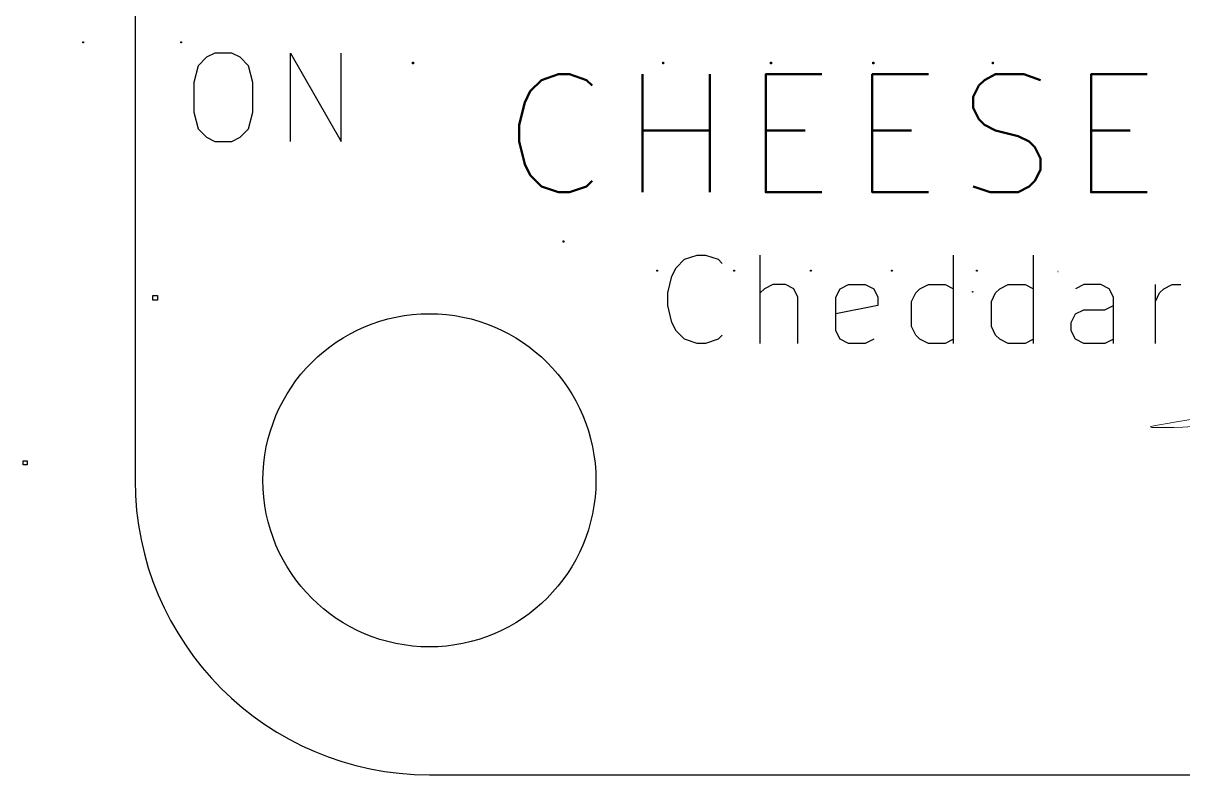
# Model space of a CAD drawing. Header units: millimetres. Extents: x -139 to 75, y -28 to 93.
# Drawn here: x -139.25 to -119.56, y -25.26 to -12.5 of the extents above; entities that cross this region are included whole.
import ezdxf

# ---------------------------------------------------------------- set-up
doc = ezdxf.new("R2010")
doc.units = ezdxf.units.MM
doc.header["$MEASUREMENT"] = 0
doc.header["$XCLIPFRAME"] = 0
doc.layers.add('Layer 1', color=7, linetype='Continuous')
picture_1 = doc.add_image_def('image1.jpg', size_in_pixel=(66, 108))
picture_2 = doc.add_image_def('image2.jpg', size_in_pixel=(46, 72))
picture_3 = doc.add_image_def('image3.jpg', size_in_pixel=(51, 72))
picture_4 = doc.add_image_def('image4.jpg', size_in_pixel=(51, 72))
picture_5 = doc.add_image_def('image5.jpg', size_in_pixel=(51, 72))
picture_6 = doc.add_image_def('image6.jpg', size_in_pixel=(46, 72))
picture_7 = doc.add_image_def('image7.jpg', size_in_pixel=(51, 46))
picture_8 = doc.add_image_def('image8.jpg', size_in_pixel=(30, 20))
picture_9 = doc.add_image_def('image85.jpg', size_in_pixel=(72, 108))
picture_10 = doc.add_image_def('image86.jpg', size_in_pixel=(61, 108))
picture_11 = doc.add_image_def('image99.jpg', size_in_pixel=(89, 144))
picture_12 = doc.add_image_def('image100.jpg', size_in_pixel=(68, 144))
picture_13 = doc.add_image_def('image101.jpg', size_in_pixel=(68, 144))
picture_14 = doc.add_image_def('image102.jpg', size_in_pixel=(82, 144))
picture_15 = doc.add_image_def('image103.jpg', size_in_pixel=(68, 144))
picture_16 = doc.add_image_def('image121.jpg', size_in_pixel=(407, 407))
picture_17 = doc.add_image_def('image243.jpg', size_in_pixel=(360, 359))

msp = doc.modelspace()

# ---------------------------------------------------------------- linework, layer by layer
at = {"layer": 'Layer 1', "color": 52, "lineweight": 30}
for points in [[(-137.3555, 19.7364), (-137.3555, 19.7364), (-137.3555, -20.2634), (-137.3555, -20.2634)], [(-132.3542, -25.2647), (-132.3542, -25.2647), (-92.3544, -25.2647), (-92.3544, -25.2647)]]:
    msp.add_open_spline(points, degree=3, dxfattribs=at)
at = {"layer": 'Layer 1', "color": 136, "lineweight": 30}
for points, knots in [([(-135.9991, -13.0117), (-135.9991, -13.0117), (-135.7121, -13.0117), (-135.7121, -13.0117), (-135.7121, -13.0117), (-135.7121, -13.0117), (-135.5699, -13.0828), (-135.5699, -13.0828), (-135.5699, -13.0828), (-135.5699, -13.0828), (-135.4276, -13.2276), (-135.4276, -13.2276), (-135.4276, -13.2276), (-135.4276, -13.2276), (-135.354, -13.5121), (-135.354, -13.5121), (-135.354, -13.5121), (-135.354, -13.5121), (-135.354, -14.0125), (-135.354, -14.0125), (-135.354, -14.0125), (-135.354, -14.0125), (-135.4276, -14.2969), (-135.4276, -14.2969), (-135.4276, -14.2969), (-135.4276, -14.2969), (-135.5699, -14.4417), (-135.5699, -14.4417), (-135.5699, -14.4417), (-135.5699, -14.4417), (-135.7121, -14.5128), (-135.7121, -14.5128), (-135.7121, -14.5128), (-135.7121, -14.5128), (-135.9991, -14.5128), (-135.9991, -14.5128), (-135.9991, -14.5128), (-135.9991, -14.5128), (-136.1414, -14.4417), (-136.1414, -14.4417), (-136.1414, -14.4417), (-136.1414, -14.4417), (-136.2836, -14.2969), (-136.2836, -14.2969), (-136.2836, -14.2969), (-136.2836, -14.2969), (-136.3547, -14.0125), (-136.3547, -14.0125), (-136.3547, -14.0125), (-136.3547, -14.0125), (-136.3547, -13.5121), (-136.3547, -13.5121), (-136.3547, -13.5121), (-136.3547, -13.5121), (-136.2836, -13.2276), (-136.2836, -13.2276), (-136.2836, -13.2276), (-136.2836, -13.2276), (-136.1414, -13.0828), (-136.1414, -13.0828), (-136.1414, -13.0828), (-136.1414, -13.0828), (-135.9991, -13.0117), (-135.9991, -13.0117)], [0, 0, 0, 0, 0.0588235, 0.0588235, 0.0588235, 0.0588235, 0.1176471, 0.1176471, 0.1176471, 0.1176471, 0.1764706, 0.1764706, 0.1764706, 0.1764706, 0.2352941, 0.2352941, 0.2352941, 0.2352941, 0.2941176, 0.2941176, 0.2941176, 0.2941176, 0.3529412, 0.3529412, 0.3529412, 0.3529412, 0.4117647, 0.4117647, 0.4117647, 0.4117647, 0.4705882, 0.4705882, 0.4705882, 0.4705882, 0.5294118, 0.5294118, 0.5294118, 0.5294118, 0.5882353, 0.5882353, 0.5882353, 0.5882353, 0.6470588, 0.6470588, 0.6470588, 0.6470588, 0.7058824, 0.7058824, 0.7058824, 0.7058824, 0.7647059, 0.7647059, 0.7647059, 0.7647059, 0.8235294, 0.8235294, 0.8235294, 0.8235294, 0.8823529, 0.8823529, 0.8823529, 0.8823529, 1, 1, 1, 1]), ([(-134.7113, -14.5128), (-134.7113, -14.5128), (-134.7113, -13.0117), (-134.7113, -13.0117), (-134.7113, -13.0117), (-134.7113, -13.0117), (-133.8554, -14.5128), (-133.8554, -14.5128), (-133.8554, -14.5128), (-133.8554, -14.5128), (-133.8554, -13.0117), (-133.8554, -13.0117)], [0, 0, 0, 0, 0.25, 0.25, 0.25, 0.25, 0.5, 0.5, 0.5, 0.5, 1, 1, 1, 1]), ([(-134.7113, -14.5128), (-134.7113, -14.5128), (-134.7113, -14.5128), (-134.7113, -14.5128), (-134.7113, -14.5128), (-134.7113, -14.5128), (-134.7113, -14.5128), (-134.7113, -14.5128)], [0, 0, 0, 0, 0.3333333, 0.3333333, 0.3333333, 0.3333333, 1, 1, 1, 1]), ([(-127.3784, -17.7996), (-127.3784, -17.7996), (-127.4495, -17.8707), (-127.4495, -17.8707), (-127.4495, -17.8707), (-127.4495, -17.8707), (-127.6628, -17.9418), (-127.6628, -17.9418), (-127.6628, -17.9418), (-127.6628, -17.9418), (-127.8051, -17.9418), (-127.8051, -17.9418), (-127.8051, -17.9418), (-127.8051, -17.9418), (-128.021, -17.8707), (-128.021, -17.8707), (-128.021, -17.8707), (-128.021, -17.8707), (-128.1632, -17.7259), (-128.1632, -17.7259), (-128.1632, -17.7259), (-128.1632, -17.7259), (-128.2343, -17.5837), (-128.2343, -17.5837), (-128.2343, -17.5837), (-128.2343, -17.5837), (-128.3055, -17.2992), (-128.3055, -17.2992), (-128.3055, -17.2992), (-128.3055, -17.2992), (-128.3055, -17.0833), (-128.3055, -17.0833), (-128.3055, -17.0833), (-128.3055, -17.0833), (-128.2343, -16.7988), (-128.2343, -16.7988), (-128.2343, -16.7988), (-128.2343, -16.7988), (-128.1632, -16.6566), (-128.1632, -16.6566), (-128.1632, -16.6566), (-128.1632, -16.6566), (-128.021, -16.5118), (-128.021, -16.5118), (-128.021, -16.5118), (-128.021, -16.5118), (-127.8051, -16.4407), (-127.8051, -16.4407), (-127.8051, -16.4407), (-127.8051, -16.4407), (-127.6628, -16.4407), (-127.6628, -16.4407), (-127.6628, -16.4407), (-127.6628, -16.4407), (-127.4495, -16.5118), (-127.4495, -16.5118), (-127.4495, -16.5118), (-127.4495, -16.5118), (-127.3784, -16.5829), (-127.3784, -16.5829)], [0, 0, 0, 0, 0.0625, 0.0625, 0.0625, 0.0625, 0.125, 0.125, 0.125, 0.125, 0.1875, 0.1875, 0.1875, 0.1875, 0.25, 0.25, 0.25, 0.25, 0.3125, 0.3125, 0.3125, 0.3125, 0.375, 0.375, 0.375, 0.375, 0.4375, 0.4375, 0.4375, 0.4375, 0.5, 0.5, 0.5, 0.5, 0.5625, 0.5625, 0.5625, 0.5625, 0.625, 0.625, 0.625, 0.625, 0.6875, 0.6875, 0.6875, 0.6875, 0.75, 0.75, 0.75, 0.75, 0.8125, 0.8125, 0.8125, 0.8125, 0.875, 0.875, 0.875, 0.875, 1, 1, 1, 1]), ([(-126.0931, -17.9418), (-126.0931, -17.9418), (-126.0931, -17.1544), (-126.0931, -17.1544), (-126.0931, -17.1544), (-126.0931, -17.1544), (-126.1642, -17.0122), (-126.1642, -17.0122), (-126.1642, -17.0122), (-126.1642, -17.0122), (-126.3065, -16.9411), (-126.3065, -16.9411), (-126.3065, -16.9411), (-126.3065, -16.9411), (-126.5198, -16.9411), (-126.5198, -16.9411), (-126.5198, -16.9411), (-126.5198, -16.9411), (-126.6621, -17.0122), (-126.6621, -17.0122), (-126.6621, -17.0122), (-126.6621, -17.0122), (-126.7357, -17.0833), (-126.7357, -17.0833)], [0, 0, 0, 0, 0.1428571, 0.1428571, 0.1428571, 0.1428571, 0.2857143, 0.2857143, 0.2857143, 0.2857143, 0.4285714, 0.4285714, 0.4285714, 0.4285714, 0.5714286, 0.5714286, 0.5714286, 0.5714286, 0.7142857, 0.7142857, 0.7142857, 0.7142857, 1, 1, 1, 1]), ([(-124.8053, -17.8707), (-124.8053, -17.8707), (-124.9501, -17.9418), (-124.9501, -17.9418), (-124.9501, -17.9418), (-124.9501, -17.9418), (-125.2346, -17.9418), (-125.2346, -17.9418), (-125.2346, -17.9418), (-125.2346, -17.9418), (-125.3768, -17.8707), (-125.3768, -17.8707), (-125.3768, -17.8707), (-125.3768, -17.8707), (-125.448, -17.7259), (-125.448, -17.7259), (-125.448, -17.7259), (-125.448, -17.7259), (-125.448, -17.1544), (-125.448, -17.1544), (-125.448, -17.1544), (-125.448, -17.1544), (-125.3768, -17.0122), (-125.3768, -17.0122), (-125.3768, -17.0122), (-125.3768, -17.0122), (-125.2346, -16.9411), (-125.2346, -16.9411), (-125.2346, -16.9411), (-125.2346, -16.9411), (-124.9501, -16.9411), (-124.9501, -16.9411), (-124.9501, -16.9411), (-124.9501, -16.9411), (-124.8053, -17.0122), (-124.8053, -17.0122), (-124.8053, -17.0122), (-124.8053, -17.0122), (-124.7342, -17.1544), (-124.7342, -17.1544), (-124.7342, -17.1544), (-124.7342, -17.1544), (-124.7342, -17.2992), (-124.7342, -17.2992), (-124.7342, -17.2992), (-124.7342, -17.2992), (-125.448, -17.4415), (-125.448, -17.4415)], [0, 0, 0, 0, 0.0769231, 0.0769231, 0.0769231, 0.0769231, 0.1538462, 0.1538462, 0.1538462, 0.1538462, 0.2307692, 0.2307692, 0.2307692, 0.2307692, 0.3076923, 0.3076923, 0.3076923, 0.3076923, 0.3846154, 0.3846154, 0.3846154, 0.3846154, 0.4615385, 0.4615385, 0.4615385, 0.4615385, 0.5384615, 0.5384615, 0.5384615, 0.5384615, 0.6153846, 0.6153846, 0.6153846, 0.6153846, 0.6923077, 0.6923077, 0.6923077, 0.6923077, 0.7692308, 0.7692308, 0.7692308, 0.7692308, 0.8461538, 0.8461538, 0.8461538, 0.8461538, 1, 1, 1, 1]), ([(-123.449, -17.8707), (-123.449, -17.8707), (-123.5912, -17.9418), (-123.5912, -17.9418), (-123.5912, -17.9418), (-123.5912, -17.9418), (-123.8782, -17.9418), (-123.8782, -17.9418), (-123.8782, -17.9418), (-123.8782, -17.9418), (-124.0205, -17.8707), (-124.0205, -17.8707), (-124.0205, -17.8707), (-124.0205, -17.8707), (-124.0916, -17.7996), (-124.0916, -17.7996), (-124.0916, -17.7996), (-124.0916, -17.7996), (-124.1627, -17.6548), (-124.1627, -17.6548), (-124.1627, -17.6548), (-124.1627, -17.6548), (-124.1627, -17.2281), (-124.1627, -17.2281), (-124.1627, -17.2281), (-124.1627, -17.2281), (-124.0916, -17.0833), (-124.0916, -17.0833), (-124.0916, -17.0833), (-124.0916, -17.0833), (-124.0205, -17.0122), (-124.0205, -17.0122), (-124.0205, -17.0122), (-124.0205, -17.0122), (-123.8782, -16.9411), (-123.8782, -16.9411), (-123.8782, -16.9411), (-123.8782, -16.9411), (-123.5912, -16.9411), (-123.5912, -16.9411), (-123.5912, -16.9411), (-123.5912, -16.9411), (-123.449, -17.0122), (-123.449, -17.0122)], [0, 0, 0, 0, 0.0833333, 0.0833333, 0.0833333, 0.0833333, 0.1666667, 0.1666667, 0.1666667, 0.1666667, 0.25, 0.25, 0.25, 0.25, 0.3333333, 0.3333333, 0.3333333, 0.3333333, 0.4166667, 0.4166667, 0.4166667, 0.4166667, 0.5, 0.5, 0.5, 0.5, 0.5833333, 0.5833333, 0.5833333, 0.5833333, 0.6666667, 0.6666667, 0.6666667, 0.6666667, 0.75, 0.75, 0.75, 0.75, 0.8333333, 0.8333333, 0.8333333, 0.8333333, 1, 1, 1, 1]), ([(-122.0926, -17.8707), (-122.0926, -17.8707), (-122.2349, -17.9418), (-122.2349, -17.9418), (-122.2349, -17.9418), (-122.2349, -17.9418), (-122.5193, -17.9418), (-122.5193, -17.9418), (-122.5193, -17.9418), (-122.5193, -17.9418), (-122.6641, -17.8707), (-122.6641, -17.8707), (-122.6641, -17.8707), (-122.6641, -17.8707), (-122.7352, -17.7996), (-122.7352, -17.7996), (-122.7352, -17.7996), (-122.7352, -17.7996), (-122.8064, -17.6548), (-122.8064, -17.6548), (-122.8064, -17.6548), (-122.8064, -17.6548), (-122.8064, -17.2281), (-122.8064, -17.2281), (-122.8064, -17.2281), (-122.8064, -17.2281), (-122.7352, -17.0833), (-122.7352, -17.0833), (-122.7352, -17.0833), (-122.7352, -17.0833), (-122.6641, -17.0122), (-122.6641, -17.0122), (-122.6641, -17.0122), (-122.6641, -17.0122), (-122.5193, -16.9411), (-122.5193, -16.9411), (-122.5193, -16.9411), (-122.5193, -16.9411), (-122.2349, -16.9411), (-122.2349, -16.9411), (-122.2349, -16.9411), (-122.2349, -16.9411), (-122.0926, -17.0122), (-122.0926, -17.0122)], [0, 0, 0, 0, 0.0833333, 0.0833333, 0.0833333, 0.0833333, 0.1666667, 0.1666667, 0.1666667, 0.1666667, 0.25, 0.25, 0.25, 0.25, 0.3333333, 0.3333333, 0.3333333, 0.3333333, 0.4166667, 0.4166667, 0.4166667, 0.4166667, 0.5, 0.5, 0.5, 0.5, 0.5833333, 0.5833333, 0.5833333, 0.5833333, 0.6666667, 0.6666667, 0.6666667, 0.6666667, 0.75, 0.75, 0.75, 0.75, 0.8333333, 0.8333333, 0.8333333, 0.8333333, 1, 1, 1, 1]), ([(-120.7337, -17.9418), (-120.7337, -17.9418), (-120.7337, -17.1544), (-120.7337, -17.1544), (-120.7337, -17.1544), (-120.7337, -17.1544), (-120.8074, -17.0122), (-120.8074, -17.0122), (-120.8074, -17.0122), (-120.8074, -17.0122), (-120.9496, -16.9411), (-120.9496, -16.9411), (-120.9496, -16.9411), (-120.9496, -16.9411), (-121.2341, -16.9411), (-121.2341, -16.9411), (-121.2341, -16.9411), (-121.2341, -16.9411), (-121.3789, -17.0122), (-121.3789, -17.0122)], [0, 0, 0, 0, 0.1666667, 0.1666667, 0.1666667, 0.1666667, 0.3333333, 0.3333333, 0.3333333, 0.3333333, 0.5, 0.5, 0.5, 0.5, 0.6666667, 0.6666667, 0.6666667, 0.6666667, 1, 1, 1, 1]), ([(-120.02, -17.2281), (-120.02, -17.2281), (-119.9489, -17.0833), (-119.9489, -17.0833), (-119.9489, -17.0833), (-119.9489, -17.0833), (-119.8777, -17.0122), (-119.8777, -17.0122), (-119.8777, -17.0122), (-119.8777, -17.0122), (-119.7355, -16.9411), (-119.7355, -16.9411), (-119.7355, -16.9411), (-119.7355, -16.9411), (-119.5907, -16.9411), (-119.5907, -16.9411)], [0, 0, 0, 0, 0.2, 0.2, 0.2, 0.2, 0.4, 0.4, 0.4, 0.4, 0.6, 0.6, 0.6, 0.6, 1, 1, 1, 1]), ([(-120.7337, -17.8707), (-120.7337, -17.8707), (-120.8785, -17.9418), (-120.8785, -17.9418), (-120.8785, -17.9418), (-120.8785, -17.9418), (-121.2341, -17.9418), (-121.2341, -17.9418), (-121.2341, -17.9418), (-121.2341, -17.9418), (-121.3789, -17.8707), (-121.3789, -17.8707), (-121.3789, -17.8707), (-121.3789, -17.8707), (-121.45, -17.7259), (-121.45, -17.7259), (-121.45, -17.7259), (-121.45, -17.7259), (-121.45, -17.5837), (-121.45, -17.5837), (-121.45, -17.5837), (-121.45, -17.5837), (-121.3789, -17.4415), (-121.3789, -17.4415), (-121.3789, -17.4415), (-121.3789, -17.4415), (-121.2341, -17.3703), (-121.2341, -17.3703), (-121.2341, -17.3703), (-121.2341, -17.3703), (-120.8785, -17.3703), (-120.8785, -17.3703), (-120.8785, -17.3703), (-120.8785, -17.3703), (-120.7337, -17.2992), (-120.7337, -17.2992)], [0, 0, 0, 0, 0.1, 0.1, 0.1, 0.1, 0.2, 0.2, 0.2, 0.2, 0.3, 0.3, 0.3, 0.3, 0.4, 0.4, 0.4, 0.4, 0.5, 0.5, 0.5, 0.5, 0.6, 0.6, 0.6, 0.6, 0.7, 0.7, 0.7, 0.7, 0.8, 0.8, 0.8, 0.8, 1, 1, 1, 1]), ([(-120.02, -17.2281), (-120.02, -17.2281), (-120.02, -17.2281), (-120.02, -17.2281), (-120.02, -17.2281), (-120.02, -17.2281), (-120.02, -17.2281), (-120.02, -17.2281)], [0, 0, 0, 0, 0.3333333, 0.3333333, 0.3333333, 0.3333333, 1, 1, 1, 1]), ([(-129.5258, -20.2649), (-129.5258, -18.7028), (-130.7921, -17.4365), (-132.3542, -17.4365), (-132.3542, -17.4365), (-133.9163, -17.4365), (-135.1826, -18.7028), (-135.1826, -20.2649), (-135.1826, -20.2649), (-135.1826, -21.827), (-133.9163, -23.0933), (-132.3542, -23.0933), (-132.3542, -23.0933), (-130.7921, -23.0933), (-129.5258, -21.827), (-129.5258, -20.2649)], [0, 0, 0, 0, 0.2, 0.2, 0.2, 0.2, 0.4, 0.4, 0.4, 0.4, 0.6, 0.6, 0.6, 0.6, 1, 1, 1, 1]), ([(-127.3784, -17.7996), (-127.3784, -17.7996), (-127.3784, -17.7996), (-127.3784, -17.7996), (-127.3784, -17.7996), (-127.3784, -17.7996), (-127.3784, -17.7996), (-127.3784, -17.7996)], [0, 0, 0, 0, 0.3333333, 0.3333333, 0.3333333, 0.3333333, 1, 1, 1, 1]), ([(-124.8053, -17.8707), (-124.8053, -17.8707), (-124.8053, -17.8707), (-124.8053, -17.8707), (-124.8053, -17.8707), (-124.8053, -17.8707), (-124.8053, -17.8707), (-124.8053, -17.8707)], [0, 0, 0, 0, 0.3333333, 0.3333333, 0.3333333, 0.3333333, 1, 1, 1, 1]), ([(-123.449, -17.8707), (-123.449, -17.8707), (-123.449, -17.8707), (-123.449, -17.8707), (-123.449, -17.8707), (-123.449, -17.8707), (-123.449, -17.8707), (-123.449, -17.8707)], [0, 0, 0, 0, 0.3333333, 0.3333333, 0.3333333, 0.3333333, 1, 1, 1, 1]), ([(-122.0926, -17.8707), (-122.0926, -17.8707), (-122.0926, -17.8707), (-122.0926, -17.8707), (-122.0926, -17.8707), (-122.0926, -17.8707), (-122.0926, -17.8707), (-122.0926, -17.8707)], [0, 0, 0, 0, 0.3333333, 0.3333333, 0.3333333, 0.3333333, 1, 1, 1, 1]), ([(-120.7337, -17.8707), (-120.7337, -17.8707), (-120.7337, -17.8707), (-120.7337, -17.8707), (-120.7337, -17.8707), (-120.7337, -17.8707), (-120.7337, -17.8707), (-120.7337, -17.8707)], [0, 0, 0, 0, 0.3333333, 0.3333333, 0.3333333, 0.3333333, 1, 1, 1, 1]), ([(-126.7357, -17.9418), (-126.7357, -17.9418), (-126.7357, -17.9418), (-126.7357, -17.9418), (-126.7357, -17.9418), (-126.7357, -17.9418), (-126.7357, -17.9418), (-126.7357, -17.9418)], [0, 0, 0, 0, 0.3333333, 0.3333333, 0.3333333, 0.3333333, 1, 1, 1, 1]), ([(-126.0931, -17.9418), (-126.0931, -17.9418), (-126.0931, -17.9418), (-126.0931, -17.9418), (-126.0931, -17.9418), (-126.0931, -17.9418), (-126.0931, -17.9418), (-126.0931, -17.9418)], [0, 0, 0, 0, 0.3333333, 0.3333333, 0.3333333, 0.3333333, 1, 1, 1, 1]), ([(-123.449, -17.9418), (-123.449, -17.9418), (-123.449, -17.9418), (-123.449, -17.9418), (-123.449, -17.9418), (-123.449, -17.9418), (-123.449, -17.9418), (-123.449, -17.9418)], [0, 0, 0, 0, 0.3333333, 0.3333333, 0.3333333, 0.3333333, 1, 1, 1, 1]), ([(-122.0926, -17.9418), (-122.0926, -17.9418), (-122.0926, -17.9418), (-122.0926, -17.9418), (-122.0926, -17.9418), (-122.0926, -17.9418), (-122.0926, -17.9418), (-122.0926, -17.9418)], [0, 0, 0, 0, 0.3333333, 0.3333333, 0.3333333, 0.3333333, 1, 1, 1, 1]), ([(-120.7337, -17.9418), (-120.7337, -17.9418), (-120.7337, -17.9418), (-120.7337, -17.9418), (-120.7337, -17.9418), (-120.7337, -17.9418), (-120.7337, -17.9418), (-120.7337, -17.9418)], [0, 0, 0, 0, 0.3333333, 0.3333333, 0.3333333, 0.3333333, 1, 1, 1, 1]), ([(-120.02, -17.9418), (-120.02, -17.9418), (-120.02, -17.9418), (-120.02, -17.9418), (-120.02, -17.9418), (-120.02, -17.9418), (-120.02, -17.9418), (-120.02, -17.9418)], [0, 0, 0, 0, 0.3333333, 0.3333333, 0.3333333, 0.3333333, 1, 1, 1, 1])]:
    msp.add_open_spline(points, degree=3, knots=knots, dxfattribs=at)
at = {"layer": 'Layer 1', "color": 136, "lineweight": 50}
for points, knots in [([(-129.5907, -15.1834), (-129.5907, -15.1834), (-129.6872, -15.2774), (-129.6872, -15.2774), (-129.6872, -15.2774), (-129.6872, -15.2774), (-129.9717, -15.3739), (-129.9717, -15.3739), (-129.9717, -15.3739), (-129.9717, -15.3739), (-130.1622, -15.3739), (-130.1622, -15.3739), (-130.1622, -15.3739), (-130.1622, -15.3739), (-130.4492, -15.2774), (-130.4492, -15.2774), (-130.4492, -15.2774), (-130.4492, -15.2774), (-130.6397, -15.0869), (-130.6397, -15.0869), (-130.6397, -15.0869), (-130.6397, -15.0869), (-130.7337, -14.8964), (-130.7337, -14.8964), (-130.7337, -14.8964), (-130.7337, -14.8964), (-130.8302, -14.5154), (-130.8302, -14.5154), (-130.8302, -14.5154), (-130.8302, -14.5154), (-130.8302, -14.2309), (-130.8302, -14.2309), (-130.8302, -14.2309), (-130.8302, -14.2309), (-130.7337, -13.8499), (-130.7337, -13.8499), (-130.7337, -13.8499), (-130.7337, -13.8499), (-130.6397, -13.6594), (-130.6397, -13.6594), (-130.6397, -13.6594), (-130.6397, -13.6594), (-130.4492, -13.4689), (-130.4492, -13.4689), (-130.4492, -13.4689), (-130.4492, -13.4689), (-130.1622, -13.3724), (-130.1622, -13.3724), (-130.1622, -13.3724), (-130.1622, -13.3724), (-129.9717, -13.3724), (-129.9717, -13.3724), (-129.9717, -13.3724), (-129.9717, -13.3724), (-129.6872, -13.4689), (-129.6872, -13.4689), (-129.6872, -13.4689), (-129.6872, -13.4689), (-129.5907, -13.5629), (-129.5907, -13.5629)], [0, 0, 0, 0, 0.0625, 0.0625, 0.0625, 0.0625, 0.125, 0.125, 0.125, 0.125, 0.1875, 0.1875, 0.1875, 0.1875, 0.25, 0.25, 0.25, 0.25, 0.3125, 0.3125, 0.3125, 0.3125, 0.375, 0.375, 0.375, 0.375, 0.4375, 0.4375, 0.4375, 0.4375, 0.5, 0.5, 0.5, 0.5, 0.5625, 0.5625, 0.5625, 0.5625, 0.625, 0.625, 0.625, 0.625, 0.6875, 0.6875, 0.6875, 0.6875, 0.75, 0.75, 0.75, 0.75, 0.8125, 0.8125, 0.8125, 0.8125, 0.875, 0.875, 0.875, 0.875, 1, 1, 1, 1]), ([(-125.6867, -15.3739), (-125.6867, -15.3739), (-126.6392, -15.3739), (-126.6392, -15.3739), (-126.6392, -15.3739), (-126.6392, -15.3739), (-126.6392, -13.3724), (-126.6392, -13.3724), (-126.6392, -13.3724), (-126.6392, -13.3724), (-125.6867, -13.3724), (-125.6867, -13.3724)], [0, 0, 0, 0, 0.25, 0.25, 0.25, 0.25, 0.5, 0.5, 0.5, 0.5, 1, 1, 1, 1]), ([(-123.8782, -15.3739), (-123.8782, -15.3739), (-124.8307, -15.3739), (-124.8307, -15.3739), (-124.8307, -15.3739), (-124.8307, -15.3739), (-124.8307, -13.3724), (-124.8307, -13.3724), (-124.8307, -13.3724), (-124.8307, -13.3724), (-123.8782, -13.3724), (-123.8782, -13.3724)], [0, 0, 0, 0, 0.25, 0.25, 0.25, 0.25, 0.5, 0.5, 0.5, 0.5, 1, 1, 1, 1]), ([(-123.1162, -15.2774), (-123.1162, -15.2774), (-122.8292, -15.3739), (-122.8292, -15.3739), (-122.8292, -15.3739), (-122.8292, -15.3739), (-122.3542, -15.3739), (-122.3542, -15.3739), (-122.3542, -15.3739), (-122.3542, -15.3739), (-122.1637, -15.2774), (-122.1637, -15.2774), (-122.1637, -15.2774), (-122.1637, -15.2774), (-122.0672, -15.1834), (-122.0672, -15.1834), (-122.0672, -15.1834), (-122.0672, -15.1834), (-121.9732, -14.9929), (-121.9732, -14.9929), (-121.9732, -14.9929), (-121.9732, -14.9929), (-121.9732, -14.8024), (-121.9732, -14.8024), (-121.9732, -14.8024), (-121.9732, -14.8024), (-122.0672, -14.6119), (-122.0672, -14.6119), (-122.0672, -14.6119), (-122.0672, -14.6119), (-122.1637, -14.5154), (-122.1637, -14.5154), (-122.1637, -14.5154), (-122.1637, -14.5154), (-122.3542, -14.4214), (-122.3542, -14.4214), (-122.3542, -14.4214), (-122.3542, -14.4214), (-122.7352, -14.3249), (-122.7352, -14.3249), (-122.7352, -14.3249), (-122.7352, -14.3249), (-122.9257, -14.2309), (-122.9257, -14.2309), (-122.9257, -14.2309), (-122.9257, -14.2309), (-123.0197, -14.1344), (-123.0197, -14.1344), (-123.0197, -14.1344), (-123.0197, -14.1344), (-123.1162, -13.9439), (-123.1162, -13.9439), (-123.1162, -13.9439), (-123.1162, -13.9439), (-123.1162, -13.7534), (-123.1162, -13.7534), (-123.1162, -13.7534), (-123.1162, -13.7534), (-123.0197, -13.5629), (-123.0197, -13.5629), (-123.0197, -13.5629), (-123.0197, -13.5629), (-122.9257, -13.4689), (-122.9257, -13.4689), (-122.9257, -13.4689), (-122.9257, -13.4689), (-122.7352, -13.3724), (-122.7352, -13.3724), (-122.7352, -13.3724), (-122.7352, -13.3724), (-122.2577, -13.3724), (-122.2577, -13.3724), (-122.2577, -13.3724), (-122.2577, -13.3724), (-121.9732, -13.4689), (-121.9732, -13.4689)], [0, 0, 0, 0, 0.05, 0.05, 0.05, 0.05, 0.1, 0.1, 0.1, 0.1, 0.15, 0.15, 0.15, 0.15, 0.2, 0.2, 0.2, 0.2, 0.25, 0.25, 0.25, 0.25, 0.3, 0.3, 0.3, 0.3, 0.35, 0.35, 0.35, 0.35, 0.4, 0.4, 0.4, 0.4, 0.45, 0.45, 0.45, 0.45, 0.5, 0.5, 0.5, 0.5, 0.55, 0.55, 0.55, 0.55, 0.6, 0.6, 0.6, 0.6, 0.65, 0.65, 0.65, 0.65, 0.7, 0.7, 0.7, 0.7, 0.75, 0.75, 0.75, 0.75, 0.8, 0.8, 0.8, 0.8, 0.85, 0.85, 0.85, 0.85, 0.9, 0.9, 0.9, 0.9, 1, 1, 1, 1]), ([(-120.1622, -15.3739), (-120.1622, -15.3739), (-121.1147, -15.3739), (-121.1147, -15.3739), (-121.1147, -15.3739), (-121.1147, -15.3739), (-121.1147, -13.3724), (-121.1147, -13.3724), (-121.1147, -13.3724), (-121.1147, -13.3724), (-120.1622, -13.3724), (-120.1622, -13.3724)], [0, 0, 0, 0, 0.25, 0.25, 0.25, 0.25, 0.5, 0.5, 0.5, 0.5, 1, 1, 1, 1]), ([(-128.7347, -14.3249), (-128.7347, -14.3249), (-128.7347, -14.3249), (-128.7347, -14.3249), (-128.7347, -14.3249), (-128.7347, -14.3249), (-128.7347, -14.3249), (-128.7347, -14.3249)], [0, 0, 0, 0, 0.3333333, 0.3333333, 0.3333333, 0.3333333, 1, 1, 1, 1]), ([(-126.6392, -14.3249), (-126.6392, -14.3249), (-126.6392, -14.3249), (-126.6392, -14.3249), (-126.6392, -14.3249), (-126.6392, -14.3249), (-126.6392, -14.3249), (-126.6392, -14.3249)], [0, 0, 0, 0, 0.3333333, 0.3333333, 0.3333333, 0.3333333, 1, 1, 1, 1]), ([(-124.8307, -14.3249), (-124.8307, -14.3249), (-124.8307, -14.3249), (-124.8307, -14.3249), (-124.8307, -14.3249), (-124.8307, -14.3249), (-124.8307, -14.3249), (-124.8307, -14.3249)], [0, 0, 0, 0, 0.3333333, 0.3333333, 0.3333333, 0.3333333, 1, 1, 1, 1]), ([(-121.1147, -14.3249), (-121.1147, -14.3249), (-121.1147, -14.3249), (-121.1147, -14.3249), (-121.1147, -14.3249), (-121.1147, -14.3249), (-121.1147, -14.3249), (-121.1147, -14.3249)], [0, 0, 0, 0, 0.3333333, 0.3333333, 0.3333333, 0.3333333, 1, 1, 1, 1]), ([(-129.5907, -15.1834), (-129.5907, -15.1834), (-129.5907, -15.1834), (-129.5907, -15.1834), (-129.5907, -15.1834), (-129.5907, -15.1834), (-129.5907, -15.1834), (-129.5907, -15.1834)], [0, 0, 0, 0, 0.3333333, 0.3333333, 0.3333333, 0.3333333, 1, 1, 1, 1]), ([(-123.1162, -15.2774), (-123.1162, -15.2774), (-123.1162, -15.2774), (-123.1162, -15.2774), (-123.1162, -15.2774), (-123.1162, -15.2774), (-123.1162, -15.2774), (-123.1162, -15.2774)], [0, 0, 0, 0, 0.3333333, 0.3333333, 0.3333333, 0.3333333, 1, 1, 1, 1]), ([(-128.7347, -15.3739), (-128.7347, -15.3739), (-128.7347, -15.3739), (-128.7347, -15.3739), (-128.7347, -15.3739), (-128.7347, -15.3739), (-128.7347, -15.3739), (-128.7347, -15.3739)], [0, 0, 0, 0, 0.3333333, 0.3333333, 0.3333333, 0.3333333, 1, 1, 1, 1]), ([(-127.5917, -15.3739), (-127.5917, -15.3739), (-127.5917, -15.3739), (-127.5917, -15.3739), (-127.5917, -15.3739), (-127.5917, -15.3739), (-127.5917, -15.3739), (-127.5917, -15.3739)], [0, 0, 0, 0, 0.3333333, 0.3333333, 0.3333333, 0.3333333, 1, 1, 1, 1]), ([(-125.6867, -15.3739), (-125.6867, -15.3739), (-125.6867, -15.3739), (-125.6867, -15.3739), (-125.6867, -15.3739), (-125.6867, -15.3739), (-125.6867, -15.3739), (-125.6867, -15.3739)], [0, 0, 0, 0, 0.3333333, 0.3333333, 0.3333333, 0.3333333, 1, 1, 1, 1]), ([(-123.8782, -15.3739), (-123.8782, -15.3739), (-123.8782, -15.3739), (-123.8782, -15.3739), (-123.8782, -15.3739), (-123.8782, -15.3739), (-123.8782, -15.3739), (-123.8782, -15.3739)], [0, 0, 0, 0, 0.3333333, 0.3333333, 0.3333333, 0.3333333, 1, 1, 1, 1]), ([(-120.1622, -15.3739), (-120.1622, -15.3739), (-120.1622, -15.3739), (-120.1622, -15.3739), (-120.1622, -15.3739), (-120.1622, -15.3739), (-120.1622, -15.3739), (-120.1622, -15.3739)], [0, 0, 0, 0, 0.3333333, 0.3333333, 0.3333333, 0.3333333, 1, 1, 1, 1])]:
    msp.add_open_spline(points, degree=3, knots=knots, dxfattribs=at)
for points in [[(-128.7347, -15.3739), (-128.7347, -15.3739), (-128.7347, -13.3724), (-128.7347, -13.3724)], [(-127.5917, -15.3739), (-127.5917, -15.3739), (-127.5917, -13.3724), (-127.5917, -13.3724)], [(-128.7347, -14.3249), (-128.7347, -14.3249), (-127.5917, -14.3249), (-127.5917, -14.3249)], [(-126.6392, -14.3249), (-126.6392, -14.3249), (-125.9712, -14.3249), (-125.9712, -14.3249)], [(-124.8307, -14.3249), (-124.8307, -14.3249), (-124.1627, -14.3249), (-124.1627, -14.3249)], [(-121.1147, -14.3249), (-121.1147, -14.3249), (-120.4492, -14.3249), (-120.4492, -14.3249)]]:
    msp.add_open_spline(points, degree=3, dxfattribs=at)
at = {"layer": 'Layer 1', "color": 136, "lineweight": 30}
for points in [[(-126.7357, -17.9418), (-126.7357, -17.9418), (-126.7357, -16.4407), (-126.7357, -16.4407)], [(-123.449, -17.9418), (-123.449, -17.9418), (-123.449, -16.4407), (-123.449, -16.4407)], [(-122.0926, -17.9418), (-122.0926, -17.9418), (-122.0926, -16.4407), (-122.0926, -16.4407)], [(-120.02, -17.9418), (-120.02, -17.9418), (-120.02, -16.9411), (-120.02, -16.9411)]]:
    msp.add_open_spline(points, degree=3, dxfattribs=at)
at = {"layer": 'Layer 1', "color": 136, "lineweight": 0}
msp.add_open_spline([(-112.9715, -18.2111), (-112.9715, -18.2111), (-112.941, -18.2238), (-112.941, -18.2238), (-112.941, -18.2238), (-112.941, -18.2238), (-112.9258, -18.2517), (-112.9258, -18.2517), (-112.9258, -18.2517), (-112.9258, -18.2517), (-112.9207, -18.3076), (-112.9207, -18.3076), (-112.9207, -18.3076), (-112.9207, -18.3076), (-112.9232, -18.4041), (-112.9232, -18.4041), (-112.9232, -18.4041), (-112.9232, -18.4041), (-112.9232, -18.4295), (-112.9232, -18.4295), (-112.9232, -18.4295), (-112.9232, -18.4295), (-112.9308, -18.5286), (-112.9308, -18.5286), (-112.9308, -18.5286), (-112.9308, -18.5286), (-112.9385, -18.6048), (-112.9385, -18.6048), (-112.9385, -18.6048), (-112.9385, -18.6048), (-112.9435, -18.6403), (-112.9435, -18.6403), (-112.9435, -18.6403), (-112.9435, -18.6403), (-112.9435, -18.6403), (-112.9435, -18.6403), (-112.9435, -18.6403), (-112.9435, -18.6403), (-112.9842, -18.648), (-112.9842, -18.648), (-112.9842, -18.648), (-112.9842, -18.648), (-113.0528, -18.6251), (-113.0528, -18.6251), (-113.0528, -18.6251), (-113.0528, -18.6251), (-113.1391, -18.587), (-113.1391, -18.587), (-113.1391, -18.587), (-113.1391, -18.587), (-113.2204, -18.5337), (-113.2204, -18.5337), (-113.2204, -18.5337), (-113.2204, -18.5337), (-113.2458, -18.5133), (-113.2458, -18.5133), (-113.2458, -18.5133), (-113.2458, -18.5133), (-113.3626, -18.4143), (-113.3626, -18.4143), (-113.3626, -18.4143), (-113.3626, -18.4143), (-113.5912, -18.4346), (-113.5912, -18.4346), (-113.5912, -18.4346), (-113.5912, -18.4346), (-113.7259, -18.4524), (-113.7259, -18.4524), (-113.7259, -18.4524), (-113.7259, -18.4524), (-113.8605, -18.4778), (-113.8605, -18.4778), (-113.8605, -18.4778), (-113.8605, -18.4778), (-113.9697, -18.5057), (-113.9697, -18.5057), (-113.9697, -18.5057), (-113.9697, -18.5057), (-113.9722, -18.5083), (-113.9722, -18.5083), (-113.9722, -18.5083), (-113.9722, -18.5083), (-114.1221, -18.5489), (-114.1221, -18.5489), (-114.1221, -18.5489), (-114.1221, -18.5489), (-114.244, -18.5565), (-114.244, -18.5565), (-114.244, -18.5565), (-114.244, -18.5565), (-114.3558, -18.5311), (-114.3558, -18.5311), (-114.3558, -18.5311), (-114.3558, -18.5311), (-114.404, -18.5083), (-114.404, -18.5083), (-114.404, -18.5083), (-114.404, -18.5083), (-114.5107, -18.4549), (-114.5107, -18.4549), (-114.5107, -18.4549), (-114.5107, -18.4549), (-114.5107, -18.5235), (-114.5107, -18.5235), (-114.5107, -18.5235), (-114.5107, -18.5235), (-114.4929, -18.5972), (-114.4929, -18.5972), (-114.4929, -18.5972), (-114.4929, -18.5972), (-114.4548, -18.6632), (-114.4548, -18.6632), (-114.4548, -18.6632), (-114.4548, -18.6632), (-114.4167, -18.7394), (-114.4167, -18.7394), (-114.4167, -18.7394), (-114.4167, -18.7394), (-114.432, -18.8004), (-114.432, -18.8004), (-114.432, -18.8004), (-114.432, -18.8004), (-114.5006, -18.8461), (-114.5006, -18.8461), (-114.5006, -18.8461), (-114.5006, -18.8461), (-114.6326, -18.8689), (-114.6326, -18.8689), (-114.6326, -18.8689), (-114.6326, -18.8689), (-114.7546, -18.841), (-114.7546, -18.841), (-114.7546, -18.841), (-114.7546, -18.841), (-114.8155, -18.8004), (-114.8155, -18.8004), (-114.8155, -18.8004), (-114.8155, -18.8004), (-114.8536, -18.7673), (-114.8536, -18.7673), (-114.8536, -18.7673), (-114.8536, -18.7673), (-114.8943, -18.7419), (-114.8943, -18.7419), (-114.8943, -18.7419), (-114.8943, -18.7419), (-114.9349, -18.7216), (-114.9349, -18.7216), (-114.9349, -18.7216), (-114.9349, -18.7216), (-114.9857, -18.7089), (-114.9857, -18.7089), (-114.9857, -18.7089), (-114.9857, -18.7089), (-115.0492, -18.7013), (-115.0492, -18.7013), (-115.0492, -18.7013), (-115.0492, -18.7013), (-115.133, -18.7013), (-115.133, -18.7013), (-115.133, -18.7013), (-115.133, -18.7013), (-115.2397, -18.7115), (-115.2397, -18.7115), (-115.2397, -18.7115), (-115.2397, -18.7115), (-115.3743, -18.7292), (-115.3743, -18.7292), (-115.3743, -18.7292), (-115.3743, -18.7292), (-115.542, -18.7521), (-115.542, -18.7521), (-115.542, -18.7521), (-115.542, -18.7521), (-115.7477, -18.7877), (-115.7477, -18.7877), (-115.7477, -18.7877), (-115.7477, -18.7877), (-115.9966, -18.8308), (-115.9966, -18.8308), (-115.9966, -18.8308), (-115.9966, -18.8308), (-116.2938, -18.8816), (-116.2938, -18.8816), (-116.2938, -18.8816), (-116.2938, -18.8816), (-116.4564, -18.9121), (-116.4564, -18.9121), (-116.4564, -18.9121), (-116.4564, -18.9121), (-116.9237, -18.9934), (-116.9237, -18.9934), (-116.9237, -18.9934), (-116.9237, -18.9934), (-117.3377, -19.0671), (-117.3377, -19.0671), (-117.3377, -19.0671), (-117.3377, -19.0671), (-117.7086, -19.128), (-117.7086, -19.128), (-117.7086, -19.128), (-117.7086, -19.128), (-118.0362, -19.1814), (-118.0362, -19.1814), (-118.0362, -19.1814), (-118.0362, -19.1814), (-118.3258, -19.2271), (-118.3258, -19.2271), (-118.3258, -19.2271), (-118.3258, -19.2271), (-118.5849, -19.2652), (-118.5849, -19.2652), (-118.5849, -19.2652), (-118.5849, -19.2652), (-118.816, -19.2957), (-118.816, -19.2957), (-118.816, -19.2957), (-118.816, -19.2957), (-119.0243, -19.3211), (-119.0243, -19.3211), (-119.0243, -19.3211), (-119.0243, -19.3211), (-119.2123, -19.3388), (-119.2123, -19.3388), (-119.2123, -19.3388), (-119.2123, -19.3388), (-119.3875, -19.3515), (-119.3875, -19.3515), (-119.3875, -19.3515), (-119.3875, -19.3515), (-119.5552, -19.3617), (-119.5552, -19.3617), (-119.5552, -19.3617), (-119.5552, -19.3617), (-119.7025, -19.3668), (-119.7025, -19.3668), (-119.7025, -19.3668), (-119.7025, -19.3668), (-119.8777, -19.3693), (-119.8777, -19.3693), (-119.8777, -19.3693), (-119.8777, -19.3693), (-120.0047, -19.3693), (-120.0047, -19.3693), (-120.0047, -19.3693), (-120.0047, -19.3693), (-120.0809, -19.3668), (-120.0809, -19.3668), (-120.0809, -19.3668), (-120.0809, -19.3668), (-120.1063, -19.3592), (-120.1063, -19.3592), (-120.1063, -19.3592), (-120.1063, -19.3592), (-120.0987, -19.3541), (-120.0987, -19.3541), (-120.0987, -19.3541), (-120.0987, -19.3541), (-120.0479, -19.3414), (-120.0479, -19.3414), (-120.0479, -19.3414), (-120.0479, -19.3414), (-119.9539, -19.3236), (-119.9539, -19.3236), (-119.9539, -19.3236), (-119.9539, -19.3236), (-119.8219, -19.2982), (-119.8219, -19.2982), (-119.8219, -19.2982), (-119.8219, -19.2982), (-119.6644, -19.2703), (-119.6644, -19.2703), (-119.6644, -19.2703), (-119.6644, -19.2703), (-119.4891, -19.2423), (-119.4891, -19.2423), (-119.4891, -19.2423), (-119.4891, -19.2423), (-119.4561, -19.2372), (-119.4561, -19.2372), (-119.4561, -19.2372), (-119.4561, -19.2372), (-119.2631, -19.2068), (-119.2631, -19.2068), (-119.2631, -19.2068), (-119.2631, -19.2068), (-119.1183, -19.1814), (-119.1183, -19.1814), (-119.1183, -19.1814), (-119.1183, -19.1814), (-119.0091, -19.161), (-119.0091, -19.161), (-119.0091, -19.161), (-119.0091, -19.161), (-118.9329, -19.1407), (-118.9329, -19.1407), (-118.9329, -19.1407), (-118.9329, -19.1407), (-118.877, -19.1204), (-118.877, -19.1204), (-118.877, -19.1204), (-118.877, -19.1204), (-118.8338, -19.0975), (-118.8338, -19.0975), (-118.8338, -19.0975), (-118.8338, -19.0975), (-118.7957, -19.0671), (-118.7957, -19.0671), (-118.7957, -19.0671), (-118.7957, -19.0671), (-118.7678, -19.0467), (-118.7678, -19.0467), (-118.7678, -19.0467), (-118.7678, -19.0467), (-118.6535, -18.9477), (-118.6535, -18.9477), (-118.6535, -18.9477), (-118.6535, -18.9477), (-118.4325, -18.9832), (-118.4325, -18.9832), (-118.4325, -18.9832), (-118.4325, -18.9832), (-118.3131, -18.9985), (-118.3131, -18.9985), (-118.3131, -18.9985), (-118.3131, -18.9985), (-118.1937, -19.0036), (-118.1937, -19.0036), (-118.1937, -19.0036), (-118.1937, -19.0036), (-118.054, -19.001), (-118.054, -19.001), (-118.054, -19.001), (-118.054, -19.001), (-117.8762, -18.9883), (-117.8762, -18.9883), (-117.8762, -18.9883), (-117.8762, -18.9883), (-117.8508, -18.9858), (-117.8508, -18.9858), (-117.8508, -18.9858), (-117.8508, -18.9858), (-117.6298, -18.9629), (-117.6298, -18.9629), (-117.6298, -18.9629), (-117.6298, -18.9629), (-117.3682, -18.9324), (-117.3682, -18.9324), (-117.3682, -18.9324), (-117.3682, -18.9324), (-117.0761, -18.8943), (-117.0761, -18.8943), (-117.0761, -18.8943), (-117.0761, -18.8943), (-116.7688, -18.8512), (-116.7688, -18.8512), (-116.7688, -18.8512), (-116.7688, -18.8512), (-116.4564, -18.8054), (-116.4564, -18.8054), (-116.4564, -18.8054), (-116.4564, -18.8054), (-116.1516, -18.7572), (-116.1516, -18.7572), (-116.1516, -18.7572), (-116.1516, -18.7572), (-115.8645, -18.7115), (-115.8645, -18.7115), (-115.8645, -18.7115), (-115.8645, -18.7115), (-115.608, -18.6657), (-115.608, -18.6657), (-115.608, -18.6657), (-115.608, -18.6657), (-115.3946, -18.6226), (-115.3946, -18.6226), (-115.3946, -18.6226), (-115.3946, -18.6226), (-115.3642, -18.6175), (-115.3642, -18.6175), (-115.3642, -18.6175), (-115.3642, -18.6175), (-115.2499, -18.5921), (-115.2499, -18.5921), (-115.2499, -18.5921), (-115.2499, -18.5921), (-115.1584, -18.5743), (-115.1584, -18.5743), (-115.1584, -18.5743), (-115.1584, -18.5743), (-115.1025, -18.5616), (-115.1025, -18.5616), (-115.1025, -18.5616), (-115.1025, -18.5616), (-115.0898, -18.5616), (-115.0898, -18.5616), (-115.0898, -18.5616), (-115.0898, -18.5616), (-115.0797, -18.5362), (-115.0797, -18.5362), (-115.0797, -18.5362), (-115.0797, -18.5362), (-115.0644, -18.4752), (-115.0644, -18.4752), (-115.0644, -18.4752), (-115.0644, -18.4752), (-115.0594, -18.4498), (-115.0594, -18.4498), (-115.0594, -18.4498), (-115.0594, -18.4498), (-115.034, -18.3406), (-115.034, -18.3406), (-115.034, -18.3406), (-115.034, -18.3406), (-114.9908, -18.2771), (-114.9908, -18.2771), (-114.9908, -18.2771), (-114.9908, -18.2771), (-114.9197, -18.2466), (-114.9197, -18.2466), (-114.9197, -18.2466), (-114.9197, -18.2466), (-114.8054, -18.239), (-114.8054, -18.239), (-114.8054, -18.239), (-114.8054, -18.239), (-114.8003, -18.239), (-114.8003, -18.239), (-114.8003, -18.239), (-114.8003, -18.239), (-114.6047, -18.2593), (-114.6047, -18.2593), (-114.6047, -18.2593), (-114.6047, -18.2593), (-114.4371, -18.3127), (-114.4371, -18.3127), (-114.4371, -18.3127), (-114.4371, -18.3127), (-114.3405, -18.3686), (-114.3405, -18.3686), (-114.3405, -18.3686), (-114.3405, -18.3686), (-114.2237, -18.4194), (-114.2237, -18.4194), (-114.2237, -18.4194), (-114.2237, -18.4194), (-114.0637, -18.4397), (-114.0637, -18.4397), (-114.0637, -18.4397), (-114.0637, -18.4397), (-113.8656, -18.4244), (-113.8656, -18.4244), (-113.8656, -18.4244), (-113.8656, -18.4244), (-113.6344, -18.3787), (-113.6344, -18.3787), (-113.6344, -18.3787), (-113.6344, -18.3787), (-113.5049, -18.3432), (-113.5049, -18.3432), (-113.5049, -18.3432), (-113.5049, -18.3432), (-113.388, -18.3051), (-113.388, -18.3051), (-113.388, -18.3051), (-113.388, -18.3051), (-113.2991, -18.2695), (-113.2991, -18.2695), (-113.2991, -18.2695), (-113.2991, -18.2695), (-113.261, -18.2492), (-113.261, -18.2492), (-113.261, -18.2492), (-113.261, -18.2492), (-113.1493, -18.2009), (-113.1493, -18.2009), (-113.1493, -18.2009), (-113.1493, -18.2009), (-113.0147, -18.2009), (-113.0147, -18.2009), (-113.0147, -18.2009), (-113.0147, -18.2009), (-112.9715, -18.2111), (-112.9715, -18.2111)], degree=3, knots=[0, 0, 0, 0, 0.0081967, 0.0081967, 0.0081967, 0.0081967, 0.0163934, 0.0163934, 0.0163934, 0.0163934, 0.0245902, 0.0245902, 0.0245902, 0.0245902, 0.0327869, 0.0327869, 0.0327869, 0.0327869, 0.0409836, 0.0409836, 0.0409836, 0.0409836, 0.0491803, 0.0491803, 0.0491803, 0.0491803, 0.057377, 0.057377, 0.057377, 0.057377, 0.0655738, 0.0655738, 0.0655738, 0.0655738, 0.0737705, 0.0737705, 0.0737705, 0.0737705, 0.0819672, 0.0819672, 0.0819672, 0.0819672, 0.0901639, 0.0901639, 0.0901639, 0.0901639, 0.0983607, 0.0983607, 0.0983607, 0.0983607, 0.1065574, 0.1065574, 0.1065574, 0.1065574, 0.1147541, 0.1147541, 0.1147541, 0.1147541, 0.1229508, 0.1229508, 0.1229508, 0.1229508, 0.1311475, 0.1311475, 0.1311475, 0.1311475, 0.1393443, 0.1393443, 0.1393443, 0.1393443, 0.147541, 0.147541, 0.147541, 0.147541, 0.1557377, 0.1557377, 0.1557377, 0.1557377, 0.1639344, 0.1639344, 0.1639344, 0.1639344, 0.1721311, 0.1721311, 0.1721311, 0.1721311, 0.1803279, 0.1803279, 0.1803279, 0.1803279, 0.1885246, 0.1885246, 0.1885246, 0.1885246, 0.1967213, 0.1967213, 0.1967213, 0.1967213, 0.204918, 0.204918, 0.204918, 0.204918, 0.2131148, 0.2131148, 0.2131148, 0.2131148, 0.2213115, 0.2213115, 0.2213115, 0.2213115, 0.2295082, 0.2295082, 0.2295082, 0.2295082, 0.2377049, 0.2377049, 0.2377049, 0.2377049, 0.2459016, 0.2459016, 0.2459016, 0.2459016, 0.2540984, 0.2540984, 0.2540984, 0.2540984, 0.2622951, 0.2622951, 0.2622951, 0.2622951, 0.2704918, 0.2704918, 0.2704918, 0.2704918, 0.2786885, 0.2786885, 0.2786885, 0.2786885, 0.2868852, 0.2868852, 0.2868852, 0.2868852, 0.295082, 0.295082, 0.295082, 0.295082, 0.3032787, 0.3032787, 0.3032787, 0.3032787, 0.3114754, 0.3114754, 0.3114754, 0.3114754, 0.3196721, 0.3196721, 0.3196721, 0.3196721, 0.3278689, 0.3278689, 0.3278689, 0.3278689, 0.3360656, 0.3360656, 0.3360656, 0.3360656, 0.3442623, 0.3442623, 0.3442623, 0.3442623, 0.352459, 0.352459, 0.352459, 0.352459, 0.3606557, 0.3606557, 0.3606557, 0.3606557, 0.3688525, 0.3688525, 0.3688525, 0.3688525, 0.3770492, 0.3770492, 0.3770492, 0.3770492, 0.3852459, 0.3852459, 0.3852459, 0.3852459, 0.3934426, 0.3934426, 0.3934426, 0.3934426, 0.4016393, 0.4016393, 0.4016393, 0.4016393, 0.4098361, 0.4098361, 0.4098361, 0.4098361, 0.4180328, 0.4180328, 0.4180328, 0.4180328, 0.4262295, 0.4262295, 0.4262295, 0.4262295, 0.4344262, 0.4344262, 0.4344262, 0.4344262, 0.442623, 0.442623, 0.442623, 0.442623, 0.4508197, 0.4508197, 0.4508197, 0.4508197, 0.4590164, 0.4590164, 0.4590164, 0.4590164, 0.4672131, 0.4672131, 0.4672131, 0.4672131, 0.4754098, 0.4754098, 0.4754098, 0.4754098, 0.4836066, 0.4836066, 0.4836066, 0.4836066, 0.4918033, 0.4918033, 0.4918033, 0.4918033, 0.5, 0.5, 0.5, 0.5, 0.5081967, 0.5081967, 0.5081967, 0.5081967, 0.5163934, 0.5163934, 0.5163934, 0.5163934, 0.5245902, 0.5245902, 0.5245902, 0.5245902, 0.5327869, 0.5327869, 0.5327869, 0.5327869, 0.5409836, 0.5409836, 0.5409836, 0.5409836, 0.5491803, 0.5491803, 0.5491803, 0.5491803, 0.557377, 0.557377, 0.557377, 0.557377, 0.5655738, 0.5655738, 0.5655738, 0.5655738, 0.5737705, 0.5737705, 0.5737705, 0.5737705, 0.5819672, 0.5819672, 0.5819672, 0.5819672, 0.5901639, 0.5901639, 0.5901639, 0.5901639, 0.5983607, 0.5983607, 0.5983607, 0.5983607, 0.6065574, 0.6065574, 0.6065574, 0.6065574, 0.6147541, 0.6147541, 0.6147541, 0.6147541, 0.6229508, 0.6229508, 0.6229508, 0.6229508, 0.6311475, 0.6311475, 0.6311475, 0.6311475, 0.6393443, 0.6393443, 0.6393443, 0.6393443, 0.647541, 0.647541, 0.647541, 0.647541, 0.6557377, 0.6557377, 0.6557377, 0.6557377, 0.6639344, 0.6639344, 0.6639344, 0.6639344, 0.6721311, 0.6721311, 0.6721311, 0.6721311, 0.6803279, 0.6803279, 0.6803279, 0.6803279, 0.6885246, 0.6885246, 0.6885246, 0.6885246, 0.6967213, 0.6967213, 0.6967213, 0.6967213, 0.704918, 0.704918, 0.704918, 0.704918, 0.7131148, 0.7131148, 0.7131148, 0.7131148, 0.7213115, 0.7213115, 0.7213115, 0.7213115, 0.7295082, 0.7295082, 0.7295082, 0.7295082, 0.7377049, 0.7377049, 0.7377049, 0.7377049, 0.7459016, 0.7459016, 0.7459016, 0.7459016, 0.7540984, 0.7540984, 0.7540984, 0.7540984, 0.7622951, 0.7622951, 0.7622951, 0.7622951, 0.7704918, 0.7704918, 0.7704918, 0.7704918, 0.7786885, 0.7786885, 0.7786885, 0.7786885, 0.7868852, 0.7868852, 0.7868852, 0.7868852, 0.795082, 0.795082, 0.795082, 0.795082, 0.8032787, 0.8032787, 0.8032787, 0.8032787, 0.8114754, 0.8114754, 0.8114754, 0.8114754, 0.8196721, 0.8196721, 0.8196721, 0.8196721, 0.8278689, 0.8278689, 0.8278689, 0.8278689, 0.8360656, 0.8360656, 0.8360656, 0.8360656, 0.8442623, 0.8442623, 0.8442623, 0.8442623, 0.852459, 0.852459, 0.852459, 0.852459, 0.8606557, 0.8606557, 0.8606557, 0.8606557, 0.8688525, 0.8688525, 0.8688525, 0.8688525, 0.8770492, 0.8770492, 0.8770492, 0.8770492, 0.8852459, 0.8852459, 0.8852459, 0.8852459, 0.8934426, 0.8934426, 0.8934426, 0.8934426, 0.9016393, 0.9016393, 0.9016393, 0.9016393, 0.9098361, 0.9098361, 0.9098361, 0.9098361, 0.9180328, 0.9180328, 0.9180328, 0.9180328, 0.9262295, 0.9262295, 0.9262295, 0.9262295, 0.9344262, 0.9344262, 0.9344262, 0.9344262, 0.942623, 0.942623, 0.942623, 0.942623, 0.9508197, 0.9508197, 0.9508197, 0.9508197, 0.9590164, 0.9590164, 0.9590164, 0.9590164, 0.9672131, 0.9672131, 0.9672131, 0.9672131, 0.9754098, 0.9754098, 0.9754098, 0.9754098, 0.9836066, 0.9836066, 0.9836066, 0.9836066, 1, 1, 1, 1], dxfattribs=at)
at = {"layer": 'Layer 1', "color": 52, "lineweight": 30}
for points in [[(-137.3542, -20.2649), (-137.3541, -23.0257), (-135.1151, -25.2647), (-132.3541, -25.2647), (-132.3541, -25.2647), (-132.3541, -25.2647), (-132.3541, -25.2647), (-132.3541, -25.2647)], [(-137.3542, -20.2649), (-137.3542, -20.2649), (-137.3542, -20.2649), (-137.3542, -20.2649), (-137.3542, -20.2649), (-137.3542, -20.2649), (-137.3542, -20.2649), (-137.3542, -20.2649)], [(-132.3542, -25.2647), (-132.3542, -25.2647), (-132.3542, -25.2647), (-132.3542, -25.2647), (-132.3542, -25.2647), (-132.3542, -25.2647), (-132.3542, -25.2647), (-132.3542, -25.2647)]]:
    msp.add_open_spline(points, degree=3, knots=[0, 0, 0, 0, 0.3333333, 0.3333333, 0.3333333, 0.3333333, 1, 1, 1, 1], dxfattribs=at)

# ---------------------------------------------------------------- pictures from other files: only their frames are drawn
at = {"layer": 'Layer 1', "color": 136}
image = msp.add_image(picture_9, insert=(-136.3547, -14.5128), size_in_units=(1, 1.5), dxfattribs=at)
image.set_boundary_path([(-136.355, -14.513), (-135.354, -13.012)])
image.dxf.flags = 3
image = msp.add_image(picture_10, insert=(-134.7113, -14.5128), size_in_units=(0.8472, 1.5), dxfattribs=at)
image.set_boundary_path([(-134.711, -14.513), (-133.855, -13.012)])
image.dxf.flags = 3
image = msp.add_image(picture_11, insert=(-130.8302, -15.3739), size_in_units=(1.2361, 2), dxfattribs=at)
image.set_boundary_path([(-130.83, -15.374), (-129.59, -13.372)])
image.dxf.flags = 3
image = msp.add_image(picture_12, insert=(-126.6392, -15.3739), size_in_units=(0.9444, 2), dxfattribs=at)
image.set_boundary_path([(-126.639, -15.374), (-125.687, -13.372)])
image.dxf.flags = 3
image = msp.add_image(picture_13, insert=(-124.8307, -15.3739), size_in_units=(0.9444, 2), dxfattribs=at)
image.set_boundary_path([(-124.83, -15.374), (-123.878, -13.372)])
image.dxf.flags = 3
image = msp.add_image(picture_14, insert=(-123.1162, -15.3739), size_in_units=(1.1389, 2), dxfattribs=at)
image.set_boundary_path([(-123.116, -15.374), (-121.973, -13.372)])
image.dxf.flags = 3
image = msp.add_image(picture_15, insert=(-121.1147, -15.3739), size_in_units=(0.9444, 2), dxfattribs=at)
image.set_boundary_path([(-121.115, -15.374), (-120.162, -13.372)])
image.dxf.flags = 3
at = {"layer": 'Layer 1', "color": 0}
image = msp.add_image(picture_1, insert=(-128.3055, -17.9418), size_in_units=(0.9167, 1.5), dxfattribs=at)
image.set_boundary_path([(-128.305, -17.942), (-127.378, -16.44)])
image.dxf.flags = 3
at = {"layer": 'Layer 1', "color": 136}
image = msp.add_image(picture_2, insert=(-126.7357, -17.9418), size_in_units=(0.6389, 1), dxfattribs=at)
image.set_boundary_path([(-126.736, -17.942), (-126.093, -16.941)])
image.dxf.flags = 3
image = msp.add_image(picture_3, insert=(-125.448, -17.9418), size_in_units=(0.7083, 1), dxfattribs=at)
image.set_boundary_path([(-125.448, -17.942), (-124.734, -16.941)])
image.dxf.flags = 3
image = msp.add_image(picture_4, insert=(-124.1627, -17.9418), size_in_units=(0.7083, 1), dxfattribs=at)
image.set_boundary_path([(-124.163, -17.942), (-123.449, -16.941)])
image.dxf.flags = 3
image = msp.add_image(picture_5, insert=(-122.8064, -17.9418), size_in_units=(0.7083, 1), dxfattribs=at)
image.set_boundary_path([(-122.806, -17.942), (-122.093, -16.941)])
image.dxf.flags = 3
image = msp.add_image(picture_6, insert=(-121.3789, -17.9418), size_in_units=(0.6389, 1), dxfattribs=at)
image.set_boundary_path([(-121.379, -17.942), (-120.734, -16.941)])
image.dxf.flags = 3
image = msp.add_image(picture_8, insert=(-120.02, -17.2281), size_in_units=(0.4167, 0.2778), dxfattribs=at)
image.set_boundary_path([(-120.02, -17.228), (-119.59, -16.941)])
image.dxf.flags = 3
image = msp.add_image(picture_16, insert=(-135.1826, -23.0933), size_in_units=(5.6528, 5.6528), dxfattribs=at)
image.set_boundary_path([(-135.183, -23.093), (-129.526, -17.436)])
image.dxf.flags = 3
image = msp.add_image(picture_7, insert=(-121.45, -17.9418), size_in_units=(0.7083, 0.6389), dxfattribs=at)
image.set_boundary_path([(-121.45, -17.942), (-120.734, -17.299)])
image.dxf.flags = 3
at = {"layer": 'Layer 1', "color": 52}
image = msp.add_image(picture_17, insert=(-137.3542, -25.2647), size_in_units=(5, 4.9861), dxfattribs=at)
image.set_boundary_path([(-137.354, -25.265), (-132.354, -20.265)])
image.dxf.flags = 3

doc.saveas('drawing.dxf')
